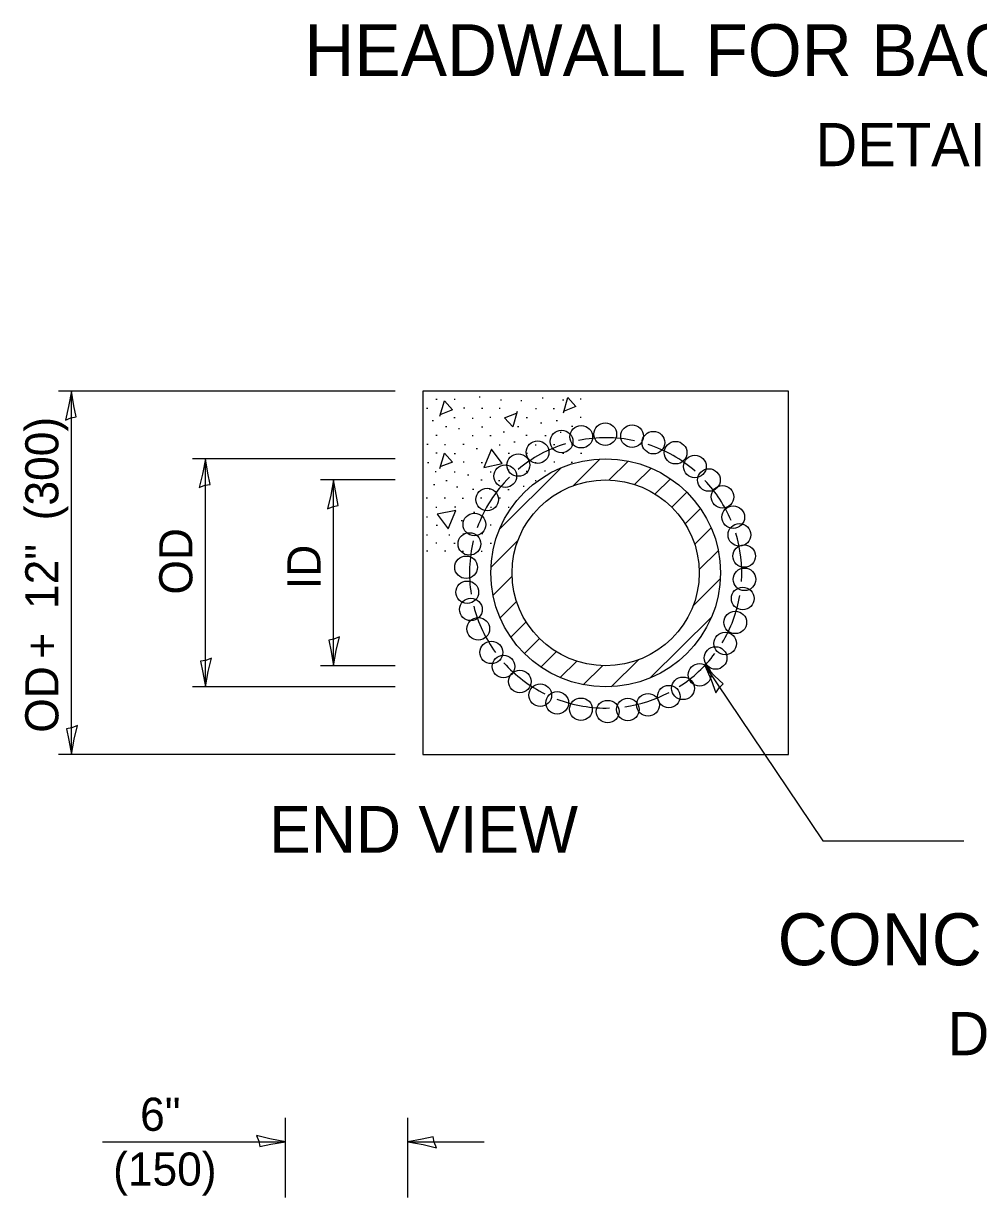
# Model space of a CAD drawing. Extents: x 100768 to 101448, y 100037 to 100477.
# Drawn here: x 100858.1 to 100921, y 100155.9 to 100233.3 of the extents above; entities that cross this region are included whole.
import ezdxf

# ---------------------------------------------------------------- set-up
doc = ezdxf.new("R2010")
doc.units = 0
for name, color, linetype in [('Design_PR_Roadway Dimensions', 7, 'Continuous'), ('Design_PR_Roadway Notes', 7, 'Continuous'), ('Drainage_PR_Adjustment Items', 7, 'Continuous'), ('Level 35', 7, 'Continuous'), ('Level 43', 7, 'Continuous'), ('Level 53', 7, 'Continuous'), ('ROW_EX_Private Boundary Items', 7, 'Continuous'), ('Stage_Construction Traffic Control', 7, 'Continuous')]:
    doc.layers.add(name, color=color, linetype=linetype)

msp = doc.modelspace()

# ---------------------------------------------------------------- linework, layer by layer
at = {"layer": 'Design_PR_Roadway Notes'}
for p, q in [((100902.993, 100190.984), (100910.775, 100179.417)), ((100910.775, 100179.417), (100920.056, 100179.417))]:
    msp.add_line(p, q, dxfattribs=at)
msp.add_lwpolyline([(100903.724, 100189.186), (100903.94, 100189.519), (100904.198, 100189.763), (100903.66, 100190.287), (100902.993, 100190.984), (100903.406, 100190.04)], close=True, dxfattribs=at)
at = {"layer": 'Drainage_PR_Adjustment Items'}
for points in [[(100889.64, 100204.284), (100888.934, 100205.243), (100888.42, 100204.03)], [(100885.364, 100200.948), (100886.07, 100199.989), (100886.584, 100201.202)]]:
    msp.add_lwpolyline(points, close=True, dxfattribs=at)
at = {"layer": 'Level 35'}
msp.add_lwpolyline([(100884.402, 100185.118), (100908.518, 100185.118), (100908.518, 100209.056), (100884.402, 100209.056)], close=True, dxfattribs=at)
for major_axis in [(7.571, 0), (6.169, 0)]:
    msp.add_ellipse((100896.456, 100197.085), major_axis=major_axis, ratio=0.992633, dxfattribs=at)
at = {"layer": 'Level 43'}
for p, q in [((100882.586, 100209.056), (100860.392, 100209.056)), ((100861.247, 100185.118), (100861.247, 100209.056)), ((100882.586, 100204.602), (100869.222, 100204.602)), ((100870.077, 100189.572), (100870.077, 100204.603)), ((100882.586, 100203.211), (100877.668, 100203.211)), ((100878.523, 100190.964), (100878.523, 100203.211)), ((100882.586, 100190.963), (100877.668, 100190.963)), ((100882.586, 100189.572), (100869.222, 100189.572)), ((100882.586, 100185.118), (100860.392, 100185.118)), ((100875.351, 100155.917), (100875.351, 100161.168)), ((100883.413, 100155.917), (100883.413, 100161.168)), ((100863.298, 100159.598), (100875.351, 100159.598)), ((100883.413, 100159.597), (100888.445, 100159.597))]:
    msp.add_line(p, q, dxfattribs=at)
for points in [[(100860.85, 100207.156), (100861.215, 100207.311), (100861.564, 100207.371), (100861.412, 100208.106), (100861.247, 100209.056), (100861.063, 100208.043)], [(100869.68, 100202.703), (100870.045, 100202.858), (100870.395, 100202.917), (100870.242, 100203.653), (100870.077, 100204.603), (100869.893, 100203.589)], [(100878.126, 100201.311), (100878.491, 100201.466), (100878.84, 100201.526), (100878.687, 100202.261), (100878.523, 100203.211), (100878.339, 100202.197)], [(100878.92, 100192.864), (100878.555, 100192.709), (100878.206, 100192.649), (100878.359, 100191.914), (100878.523, 100190.964), (100878.707, 100191.977)], [(100870.475, 100191.472), (100870.11, 100191.317), (100869.76, 100191.257), (100869.913, 100190.522), (100870.077, 100189.572), (100870.262, 100190.586)], [(100861.644, 100187.018), (100861.279, 100186.863), (100860.93, 100186.804), (100861.083, 100186.068), (100861.247, 100185.118), (100861.431, 100186.132)], [(100873.451, 100159.995), (100873.606, 100159.63), (100873.666, 100159.28), (100874.401, 100159.433), (100875.351, 100159.597), (100874.337, 100159.782)], [(100885.313, 100159.2), (100885.158, 100159.565), (100885.098, 100159.915), (100884.363, 100159.762), (100883.413, 100159.597), (100884.426, 100159.413)]]:
    msp.add_lwpolyline(points, close=True, dxfattribs=at)
at = {"layer": 'Level 53'}
for p, q in [((100888.114, 100208.689), (100888.192, 100208.689)), ((100892.266, 100208.616), (100892.344, 100208.616)), ((100894.776, 100208.551), (100894.853, 100208.551)), ((100884.653, 100207.933), (100884.731, 100207.933)), ((100885.275, 100208.535), (100885.352, 100208.535)), ((100886.47, 100208.528), (100886.548, 100208.528)), ((100887.09, 100207.96), (100887.168, 100207.96)), ((100888.278, 100207.933), (100888.356, 100207.933)), ((100889.431, 100207.939), (100889.509, 100207.939)), ((100889.52, 100208.5), (100889.598, 100208.5)), ((100890.86, 100208.453), (100890.938, 100208.453)), ((100891.832, 100207.921), (100891.91, 100207.921)), ((100893.003, 100207.921), (100893.081, 100207.921)), ((100893.623, 100208.498), (100893.701, 100208.498)), ((100885.03, 100207.133), (100885.108, 100207.133)), ((100886.456, 100207.325), (100886.534, 100207.325)), ((100887.658, 100207.292), (100887.736, 100207.292)), ((100888.821, 100207.359), (100888.899, 100207.359)), ((100891.221, 100207.327), (100891.299, 100207.327)), ((100893.201, 100207.131), (100893.279, 100207.131)), ((100894.776, 100207.344), (100894.853, 100207.344)), ((100885.908, 100206.724), (100885.986, 100206.724)), ((100886.75, 100206.609), (100886.828, 100206.609)), ((100888.279, 100206.717), (100888.357, 100206.717)), ((100889.713, 100206.384), (100889.791, 100206.384)), ((100890.653, 100206.742), (100890.731, 100206.742)), ((100892.175, 100206.971), (100892.253, 100206.971)), ((100893.452, 100206.355), (100893.53, 100206.355)), ((100894.217, 100206.75), (100894.295, 100206.75)), ((100884.683, 100205.573), (100884.761, 100205.573)), ((100885.268, 100206.156), (100885.346, 100206.156)), ((100885.835, 100205.556), (100885.913, 100205.556)), ((100887.049, 100205.567), (100887.127, 100205.567)), ((100887.659, 100206.143), (100887.737, 100206.143)), ((100888.828, 100206.143), (100888.905, 100206.143)), ((100889.438, 100205.535), (100889.516, 100205.535)), ((100890.406, 100205.725), (100890.484, 100205.725)), ((100891.203, 100206.156), (100891.28, 100206.156)), ((100891.806, 100205.535), (100891.884, 100205.535)), ((100892.453, 100206.147), (100892.531, 100206.147)), ((100893.029, 100205.553), (100893.107, 100205.553)), ((100894.208, 100205.543), (100894.286, 100205.543)), ((100885.268, 100204.988), (100885.346, 100204.988)), ((100886.482, 100204.952), (100886.56, 100204.952)), ((100887.928, 100205.279), (100888.006, 100205.279)), ((100890.033, 100204.977), (100890.111, 100204.977)), ((100891.23, 100204.986), (100891.308, 100204.986)), ((100893.616, 100204.968), (100893.693, 100204.968)), ((100894.803, 100204.968), (100894.881, 100204.968)), ((100884.718, 100204.359), (100884.796, 100204.359)), ((100887.059, 100204.394), (100887.137, 100204.394)), ((100888.261, 100204.356), (100888.339, 100204.356)), ((100889.479, 100199.994), (100893.53, 100204.017)), ((100891.808, 100204.356), (100891.886, 100204.356)), ((100893.04, 100204.399), (100893.118, 100204.399)), ((100894.192, 100204.373), (100894.27, 100204.373)), ((100894.311, 100202.827), (100896.09, 100204.594)), ((100896.679, 100203.208), (100897.938, 100204.456)), ((100898.361, 100202.913), (100899.448, 100203.994)), ((100885.212, 100203.771), (100885.29, 100203.771)), ((100885.93, 100203.185), (100886.008, 100203.185)), ((100886.471, 100203.753), (100886.549, 100203.753)), ((100887.354, 100203.537), (100887.432, 100203.537)), ((100888.234, 100203.211), (100888.312, 100203.211)), ((100888.837, 100203.753), (100888.915, 100203.753)), ((100889.404, 100203.185), (100889.482, 100203.185)), ((100890.025, 100203.877), (100890.102, 100203.877)), ((100891.214, 100203.797), (100891.292, 100203.797)), ((100891.808, 100203.167), (100891.886, 100203.167)), ((100892.42, 100203.814), (100892.497, 100203.814)), ((100899.715, 100202.286), (100900.729, 100203.293)), ((100885.113, 100202.916), (100885.191, 100202.916)), ((100886.63, 100202.765), (100886.708, 100202.765)), ((100887.685, 100202.609), (100887.763, 100202.609)), ((100888.784, 100202.635), (100888.862, 100202.635)), ((100890.017, 100202.591), (100890.095, 100202.591)), ((100891.014, 100202.8), (100891.091, 100202.8)), ((100900.824, 100201.418), (100901.813, 100202.4)), ((100884.636, 100202.041), (100884.714, 100202.041)), ((100885.824, 100202.023), (100885.902, 100202.023)), ((100887.011, 100202.015), (100887.089, 100202.015)), ((100888.217, 100202.032), (100888.295, 100202.032)), ((100889.449, 100202.032), (100889.527, 100202.032)), ((100885.257, 100201.419), (100885.334, 100201.419)), ((100886.506, 100201.447), (100886.584, 100201.447)), ((100887.758, 100201.096), (100887.836, 100201.096)), ((100888.864, 100201.42), (100888.942, 100201.42)), ((100890.026, 100201.42), (100890.103, 100201.42)), ((100901.699, 100200.319), (100902.714, 100201.324)), ((100884.645, 100200.772), (100884.723, 100200.772)), ((100885.292, 100200.231), (100885.37, 100200.231)), ((100886.945, 100200.527), (100887.023, 100200.527)), ((100888.837, 100200.249), (100888.915, 100200.249)), ((100902.327, 100198.974), (100903.417, 100200.052)), ((100884.645, 100199.601), (100884.723, 100199.601)), ((100886.114, 100199.592), (100886.192, 100199.592)), ((100887.046, 100199.664), (100887.124, 100199.664)), ((100888.287, 100199.672), (100888.365, 100199.672)), ((100884.653, 100198.528), (100884.731, 100198.528)), ((100885.265, 100199.06), (100885.343, 100199.06)), ((100885.84, 100198.528), (100885.918, 100198.528)), ((100886.453, 100199.041), (100886.53, 100199.041)), ((100887.003, 100198.518), (100887.081, 100198.518)), ((100888.243, 100198.509), (100888.321, 100198.509)), ((100888.847, 100199.051), (100888.924, 100199.051)), ((100888.897, 100197.451), (100890.673, 100199.214)), ((100902.626, 100197.301), (100903.885, 100198.552)), ((100889.034, 100195.62), (100890.293, 100196.871)), ((100902.239, 100194.946), (100904.022, 100196.716)), ((100889.502, 100194.12), (100890.589, 100195.201)), ((100890.205, 100192.847), (100891.221, 100193.855)), ((100899.393, 100190.158), (100903.44, 100194.176)), ((100891.107, 100191.773), (100892.096, 100192.757)), ((100892.192, 100190.879), (100893.204, 100191.884)), ((100893.471, 100190.182), (100894.561, 100191.26)), ((100894.981, 100189.715), (100896.24, 100190.966)), ((100896.832, 100189.581), (100898.614, 100191.35))]:
    msp.add_line(p, q, dxfattribs=at)
for points in [[(100893.669, 100207.636), (100893.965, 100208.643), (100894.502, 100208.051), (100893.728, 100207.753)], [(100885.53, 100207.413), (100885.827, 100208.42), (100886.363, 100207.828), (100885.589, 100207.53)], [(100890.633, 100207.723), (100890.336, 100206.716), (100889.799, 100207.307), (100890.574, 100207.606)], [(100885.53, 100203.972), (100885.827, 100204.979), (100886.363, 100204.387), (100885.589, 100204.089)]]:
    msp.add_lwpolyline(points, dxfattribs=at)
at = {"layer": 'ROW_EX_Private Boundary Items'}
for centre in [(100893.556, 100205.746), (100894.851, 100206.059), (100896.435, 100206.232), (100898.196, 100206.097), (100899.603, 100205.67), (100891.975, 100205.048), (100901.067, 100205.007), (100890.703, 100204.192), (100902.339, 100204.099), (100889.844, 100203.454), (100903.261, 100203.205), (100888.65, 100201.922), (100904.159, 100202.098), (100887.807, 100200.273), (100904.865, 100200.759), (100905.271, 100199.592), (100887.479, 100198.992), (100905.587, 100198.195), (100887.261, 100197.454), (100905.606, 100196.66), (100887.339, 100195.807), (100887.576, 100194.679), (100905.489, 100195.397), (100888.065, 100193.398), (100905.001, 100193.823), (100904.337, 100192.426), (100888.924, 100191.846), (100889.727, 100190.914), (100903.706, 100191.477), (100902.652, 100190.369), (100890.804, 100189.921), (100901.556, 100189.476), (100892.151, 100189.028), (100893.267, 100188.526), (100900.619, 100188.931), (100894.832, 100188.096), (100896.591, 100187.943), (100897.919, 100188.078), (100899.249, 100188.388)]:
    msp.add_ellipse(centre, major_axis=(0.748, 0), ratio=0.992592, dxfattribs=at)
at = {"layer": 'Stage_Construction Traffic Control'}
for start_param, end_param in [(1.869639, 2.269277), (1.357623, 1.770328), (0.852597, 1.253631), (2.355315, 2.801082), (0.398202, 0.754444), (6.219542, 6.582279), (2.903222, 3.300492), (5.738272, 6.11536), (3.391486, 3.770156), (5.284226, 5.643367), (3.868544, 4.250141), (4.853973, 5.198649), (4.344956, 4.7414)]:
    msp.add_ellipse((100896.456, 100197.085), major_axis=(8.973, 0), ratio=0.992633, start_param=start_param, end_param=end_param, dxfattribs=at)

# ---------------------------------------------------------------- texts
at = {"layer": 'Design_PR_Roadway Dimensions'}
for s, p in [('(300)', (100860.392, 100200.548)), ('OD', (100869.222, 100195.655)), ('12"', (100860.392, 100194.702)), ('ID', (100877.668, 100196.018)), ('+', (100860.392, 100191.425)), ('OD', (100860.392, 100186.551))]:
    msp.add_text(s, height=2.185, rotation=90, dxfattribs=at).set_placement(p)
for s, p in [('6"', (100865.778, 100160.312)), ('(150)', (100863.997, 100156.702))]:
    msp.add_text(s, height=2.185, dxfattribs=at).set_placement(p)
at = {"layer": 'Design_PR_Roadway Notes'}
for s, height, p in [('HEADWALL FOR BACKSLOPE OUTLET', 3.42, (100876.601, 100229.824)), ('DETAIL "A"', 2.85, (100910.288, 100223.89)), ('END VIEW', 3.078, (100874.283, 100178.643)), ('CONCRETE COLLAR', 3.42, (100907.787, 100171.228)), ('DETAIL "B"', 2.85, (100918.987, 100165.294))]:
    msp.add_text(s, height=height, dxfattribs=at).set_placement(p)

doc.saveas('drawing.dxf')
